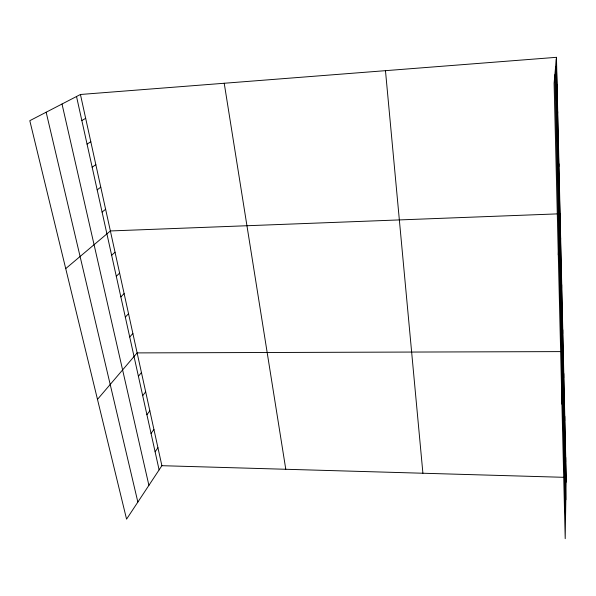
<?xml version="1.0" encoding="UTF-8"?>
<svg xmlns="http://www.w3.org/2000/svg" width="596" height="596" viewBox="0 0 596 596"><rect width="100%" height="100%" fill="white"/><g stroke="black" fill="none" stroke-linecap="round" stroke-linejoin="round"><path stroke-width="0.89" d="M565.656 462.094L565.738 457.437M565.179 441.651L565.269 437.106M564.695 420.798L564.784 416.366M564.203 399.521L564.293 395.208M563.697 377.812L563.794 373.618M561.924 404.17L563.287 351.595M562.669 333.708L562.78 329.782M562.147 311.306L562.259 307.521M561.618 288.449L561.737 284.806M561.074 265.116L561.201 261.622M560.516 241.283L560.65 237.953M558.281 254.969L560.091 213.785M559.376 192.083L559.517 189.103M558.78 166.686L558.936 163.885M558.176 140.723L558.333 138.116M557.558 114.179L557.722 111.772M556.925 87.046L557.104 84.848M556.463 57.32L554.094 83.187L565.202 538.68L566.2 477.381L556.463 57.32L80.438 94.481L29.8 120.683L126.568 519.153L161.881 465.692L80.438 94.481M155.116 451.82L157.933 447.715M151.049 433.434L153.924 429.418M146.914 414.727L149.834 410.8M142.697 395.677L145.677 391.848M138.406 376.277L141.446 372.545M97.483 399.38L137.132 352.899L561.484 351.603M129.719 337.001L132.871 333.484M125.324 317.124L128.535 313.712M120.846 296.882L124.117 293.59M116.287 276.268L119.625 273.095M111.646 255.267L115.043 252.212M65.724 268.61L110.379 230.95L557.32 213.89M102.087 212.064L105.626 209.278M97.17 189.841L100.776 187.196M92.157 167.185L95.837 164.69M87.053 144.09L90.808 141.744M81.838 120.534L85.675 118.343M161.881 465.692L564.375 477.329M46.153 112.219L137.855 502.063M62.014 104.017L148.903 485.33M76.526 96.507L159.11 469.879M224.223 83.261L285.789 469.275M385.47 70.671L422.907 473.239M555.606 66.64L565.835 499.768M554.869 74.746L565.522 518.96M556.284 59.287L566.125 482.142"/></g></svg>
